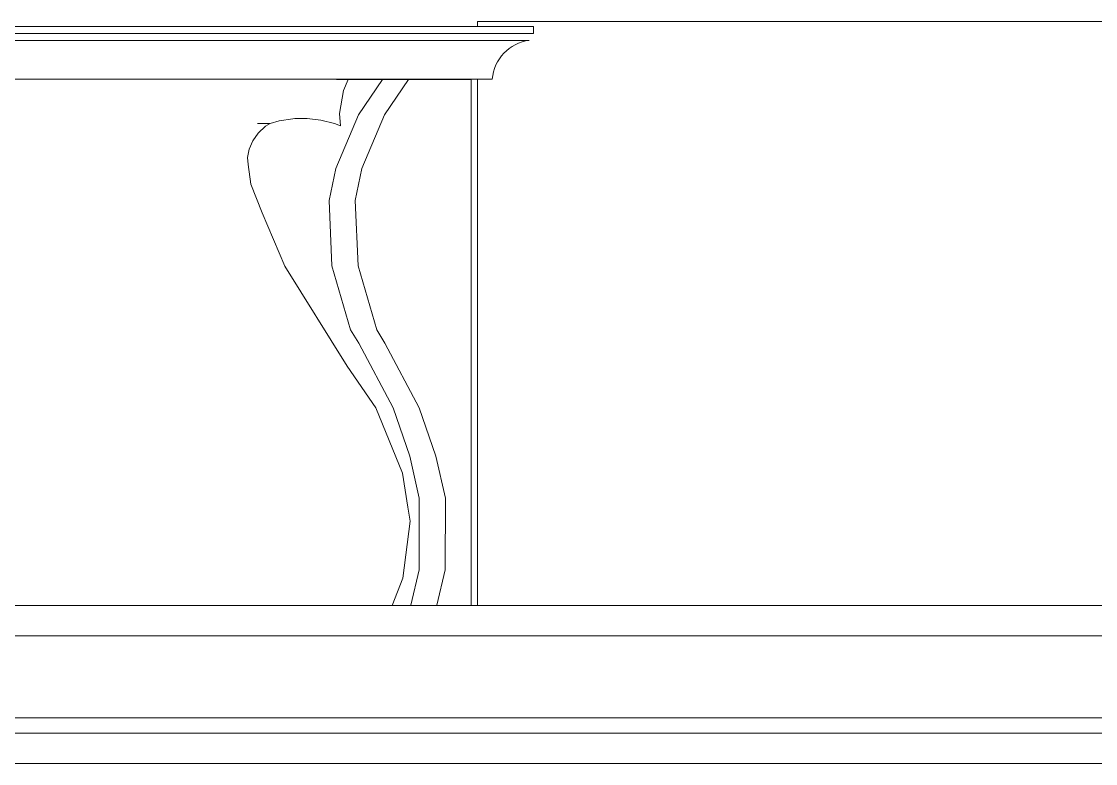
# Model space of a CAD drawing. Header units: millimetres. Extents: x 1177761 to 1329492, y 746793 to 827002.
# Drawn here: x 1207564 to 1208176, y 818775 to 819198 of the extents above; entities that cross this region are included whole.
import ezdxf

# ---------------------------------------------------------------- set-up
doc = ezdxf.new("R2010")
doc.units = ezdxf.units.MM
doc.layers.add('wall', color=5, linetype='Continuous', lineweight=30)

msp = doc.modelspace()

# ---------------------------------------------------------------- linework, layer by layer
at = {"layer": 'wall', "color": 250, "lineweight": 20, "ltscale": 50}
for p, q in [((1207823.62, 819197.83), (1208237.62, 819197.83)), ((1207823.62, 819194.96), (1207823.62, 819197.83)), ((1207570.18, 819194.96), (1207521.43, 819194.96)), ((1207618.62, 819194.96), (1207570.18, 819194.96)), ((1207666.72, 819194.96), (1207618.62, 819194.96)), ((1207714.47, 819194.96), (1207666.72, 819194.96)), ((1207761.85, 819194.96), (1207714.47, 819194.96)), ((1207808.84, 819194.96), (1207761.85, 819194.96)), ((1207855.41, 819194.96), (1207808.84, 819194.96)), ((1207855.41, 819194.96), (1207855.41, 819191.01)), ((1207568.75, 819187.06), (1207520.09, 819187.06)), ((1207570.18, 819191.01), (1207521.43, 819191.01)), ((1207617.1, 819187.06), (1207568.75, 819187.06)), ((1207618.62, 819191.01), (1207570.18, 819191.01)), ((1207665.11, 819187.06), (1207617.1, 819187.06)), ((1207666.72, 819191.01), (1207618.62, 819191.01)), ((1207712.77, 819187.06), (1207665.11, 819187.06)), ((1207714.47, 819191.01), (1207666.72, 819191.01)), ((1207760.06, 819187.06), (1207712.77, 819187.06)), ((1207761.85, 819191.01), (1207714.47, 819191.01)), ((1207806.96, 819187.06), (1207760.06, 819187.06)), ((1207808.84, 819191.01), (1207761.85, 819191.01)), ((1207853.05, 819187.06), (1207806.96, 819187.06)), ((1207855.41, 819191.01), (1207808.84, 819191.01)), ((1207563.75, 819164.96), (1207515.41, 819164.96)), ((1207611.78, 819164.96), (1207563.75, 819164.96)), ((1207659.47, 819164.96), (1207611.78, 819164.96)), ((1207706.82, 819164.96), (1207659.47, 819164.96)), ((1207753.79, 819164.96), (1207706.82, 819164.96)), ((1207743.23, 819164.83), (1207749.84, 819164.83)), ((1207749.84, 819164.83), (1207747.16, 819158.53)), ((1207769.36, 819164.83), (1207749.84, 819164.83)), ((1207800.37, 819164.96), (1207753.79, 819164.96)), ((1207769.36, 819164.83), (1207755.67, 819144.56)), ((1207769.36, 819164.83), (1207784.28, 819164.83)), ((1207784.28, 819164.83), (1207770.6, 819144.56)), ((1207819.91, 819164.83), (1207784.28, 819164.83)), ((1207831.93, 819164.96), (1207800.37, 819164.96)), ((1207819.91, 818864.94), (1207819.91, 819164.83)), ((1207823.62, 818864.83), (1207823.62, 819164.96)), ((1207747.16, 819158.53), (1207744.95, 819145.46)), ((1207755.67, 819144.56), (1207742.73, 819114.1)), ((1207744.95, 819145.46), (1207745.51, 819138.39)), ((1207770.6, 819144.56), (1207757.65, 819114.1)), ((1207698.24, 819139.73), (1207705.31, 819139.73)), ((1207702.77, 819138.06), (1207698.6, 819134.14)), ((1207705.31, 819139.73), (1207702.77, 819138.06)), ((1207710.43, 819141.17), (1207705.31, 819139.73)), ((1207718.32, 819142.3), (1207710.43, 819141.17)), ((1207726.38, 819142.44), (1207718.32, 819142.3)), ((1207719.53, 819142.44), (1207726.38, 819142.44)), ((1207734.34, 819141.58), (1207726.38, 819142.44)), ((1207741.97, 819139.76), (1207734.34, 819141.58)), ((1207745.51, 819138.39), (1207741.97, 819139.76)), ((1207698.6, 819134.14), (1207695.44, 819129.77)), ((1207693.41, 819125.08), (1207692.55, 819120.2)), ((1207695.44, 819129.77), (1207693.41, 819125.08)), ((1207692.55, 819120.2), (1207692.87, 819116.38)), ((1207692.87, 819116.38), (1207694.32, 819105.14)), ((1207742.73, 819114.1), (1207738.97, 819095.7)), ((1207757.65, 819114.1), (1207753.89, 819095.7)), ((1207694.32, 819105.14), (1207700.81, 819088.7)), ((1207738.97, 819095.7), (1207740.55, 819058.51)), ((1207753.89, 819095.7), (1207755.47, 819058.51)), ((1207700.81, 819088.7), (1207713.81, 819058.36)), ((1207713.81, 819058.36), (1207749.18, 819001.27)), ((1207740.55, 819058.51), (1207751.19, 819022.09)), ((1207755.47, 819058.51), (1207766.11, 819022.09)), ((1207751.19, 819022.09), (1207755.89, 819014.36)), ((1207766.11, 819022.09), (1207770.82, 819014.36)), ((1207755.89, 819014.36), (1207775.42, 818977.56)), ((1207770.82, 819014.36), (1207790.34, 818977.56)), ((1207749.18, 819001.27), (1207765.53, 818977.62)), ((1207765.53, 818977.62), (1207780.78, 818940.32)), ((1207775.42, 818977.56), (1207784.93, 818950.04)), ((1207790.34, 818977.56), (1207799.85, 818950.04)), ((1207784.93, 818950.04), (1207790.36, 818926.11)), ((1207799.85, 818950.04), (1207805.28, 818926.11)), ((1207780.78, 818940.32), (1207783.86, 818921.02)), ((1207790.36, 818926.11), (1207790.21, 818885.24)), ((1207805.28, 818926.11), (1207805.13, 818885.24)), ((1207783.86, 818921.02), (1207785.08, 818912.92)), ((1207785.08, 818912.92), (1207780.95, 818880.52)), ((1207780.95, 818880.52), (1207774.95, 818864.83)), ((1207790.21, 818885.24), (1207785.52, 818865.08)), ((1207805.13, 818885.24), (1207800.44, 818865.08)), ((1206811.3, 818864.81), (1209827.26, 818864.81)), ((1206811.3, 818847.51), (1209827.26, 818847.51)), ((1206811.3, 818800.77), (1209782.26, 818800.77)), ((1206811.3, 818792.12), (1209782.26, 818792.12)), ((1206811.3, 818774.81), (1209764.99, 818774.81))]:
    msp.add_line(p, q, dxfattribs=at)
msp.add_arc((1207856.2, 819162.92), 24.35, 97.42361, 175.19577, dxfattribs=at)

doc.saveas('drawing.dxf')
